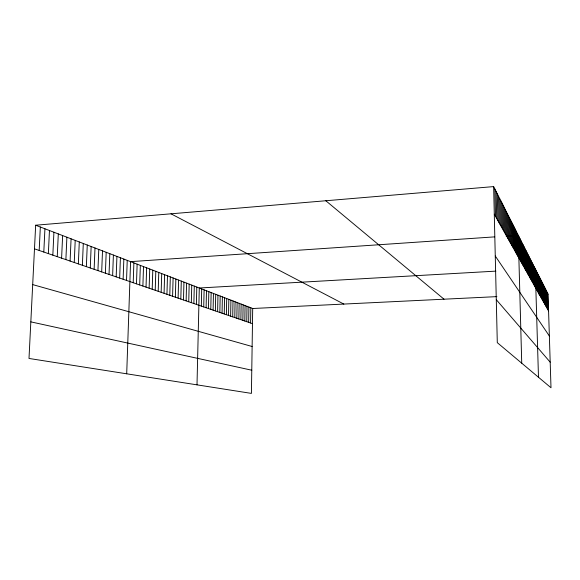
<?xml version="1.0" encoding="UTF-8"?>
<svg xmlns="http://www.w3.org/2000/svg" width="580" height="580" viewBox="0 0 580 580"><rect width="100%" height="100%" fill="white"/><g stroke="black" fill="none" stroke-linecap="round" stroke-linejoin="round"><path stroke-width="0.87" d="M244.818 321.03L245.064 305.573M246.761 321.697L247.007 306.32M248.682 322.357L248.921 307.052M250.589 323.009L250.821 307.784M35.663 225.221L252.699 308.502L251.423 393.399L29 358.454L35.663 225.221L493.638 186.6L548.042 294.14L551 387.759L497.292 342.657L493.638 186.6M234.791 317.586L235.074 301.745M236.843 318.289L237.118 302.528M238.866 318.986L239.134 303.296M240.867 319.674L241.135 304.065M242.853 320.356L243.107 304.826M224.235 313.961L224.554 297.7M226.388 314.701L226.7 298.526M228.527 315.433L228.832 299.345M230.637 316.158L230.934 300.15M232.725 316.876L233.015 300.947M213.092 310.14L213.447 293.444M215.368 310.923L215.716 294.314M217.623 311.692L217.964 295.176M219.849 312.461L220.182 296.025M222.053 313.214L222.379 296.866M203.725 306.929L204.109 289.862M206.103 307.741L206.487 290.769M208.459 308.553L208.829 291.668M210.786 309.35L211.149 292.559M193.865 303.543L194.293 286.092M196.388 304.406L196.801 287.056M197.004 384.852L199.288 288.006L495.849 271.128M201.318 306.102L201.71 288.942M183.483 299.983L183.954 282.126M186.129 300.889L186.586 283.134M188.739 301.781L189.181 284.127M191.32 302.666L191.755 285.121M172.594 296.242L173.101 277.958M175.37 297.192L175.863 279.024M178.111 298.135L178.596 280.067M180.815 299.062L181.286 281.104M161.16 292.32L161.711 273.593M164.075 293.32L164.611 274.702M166.946 294.306L167.482 275.805M169.788 295.278L170.31 276.892M152.199 289.246L152.794 270.164M155.222 290.283L155.803 271.324M158.209 291.305L158.775 272.462M139.7 284.954L140.346 265.394M142.883 286.049L143.521 266.611M146.029 287.129L146.646 267.808M149.132 288.195L149.742 268.997M126.701 373.803L130.58 261.645L494.697 236.872M133.204 282.721L133.879 262.907M136.474 283.845L137.134 264.161M119.676 278.081L120.408 257.738M123.127 279.263L123.844 259.057M126.527 280.437L127.237 260.362M109.033 274.427L109.816 253.677M112.629 275.667L113.397 255.048M116.174 276.877L116.928 256.404M97.933 270.621L98.774 249.436M101.688 271.911L102.508 250.872M105.386 273.18L106.191 252.286M90.27 267.989L91.147 246.514M94.127 269.316L94.99 247.986M78.344 263.9L79.286 241.962M82.374 265.285L83.295 243.499M86.355 266.648L87.254 245.014M70.1 261.065L71.079 238.815M74.254 262.493L75.212 240.395M57.253 256.657L58.304 233.907M61.603 258.151L62.633 235.567M65.881 259.623L66.889 237.206M48.358 253.605L49.459 230.514M52.838 255.142L53.918 232.225M39.179 250.458L40.332 227.012M43.804 252.046L44.928 228.774M506.137 236.096L518.259 235.27L521.732 363.181M525.538 269.439L535.267 268.888L538.486 377.254M252.699 308.502L496.893 296.626M539.103 294.575L548.042 294.14M30.827 321.864L251.771 370.214M32.69 284.599L252.133 346.506M34.481 248.842L252.474 323.654M170.999 213.81L343.831 304.072M325.829 200.752L444.026 299.2M496.284 299.679L550.188 362.166M495.262 256.005L549.361 336.008M494.283 214.187L548.564 310.829M547.592 293.262L548.129 310.039M547.15 292.378L547.679 309.249M546.693 291.479L547.23 308.444M546.237 290.58L546.773 307.632M545.773 289.659L546.309 306.813M545.301 288.731L545.845 305.979M544.83 287.796L545.374 305.138M544.352 286.846L544.895 304.29M543.866 285.889L544.41 303.427M543.373 284.918L543.924 302.557M542.88 283.939L543.424 301.673M542.38 282.946L542.923 300.788M541.872 281.945L542.423 299.882M541.358 280.923L541.909 298.968M540.836 279.894L541.386 298.048M540.306 278.857L540.865 297.112M539.777 277.798L540.335 296.17M539.233 276.732L539.791 295.213M538.689 275.652L539.248 294.241M538.139 274.565L538.697 293.262M537.573 273.455L538.139 292.269M537.008 272.332L537.573 291.262M536.435 271.201L537.008 290.239M535.855 270.048L536.428 289.21M534.666 267.699L535.238 287.093M534.049 266.488L534.63 286.012M533.433 265.263L534.013 284.911M532.803 264.023L533.39 283.801M532.172 262.769L532.752 282.67M531.526 261.5L532.114 281.532M530.874 260.21L531.461 280.372M530.214 258.898L530.801 279.197M529.54 257.578L530.135 278.008M528.866 256.23L529.453 276.805M528.177 254.867L528.764 275.58M527.474 253.489L528.068 274.34M526.77 252.09L527.365 273.079M526.046 250.669L526.647 271.802M525.321 249.226L525.922 270.512M524.581 247.769L525.183 269.192M523.827 246.282L524.436 267.866M523.073 244.782L523.675 266.51M522.297 243.252L522.906 265.14M521.514 241.7L522.123 263.748M520.717 240.135L521.333 262.334M519.912 238.539L520.528 260.906M519.093 236.915L519.709 259.449M517.418 233.602L518.034 256.469M516.555 231.906L517.179 254.946M515.685 230.188L516.309 253.395M514.801 228.433L515.424 251.821M513.902 226.657L514.525 250.226M512.988 224.851L513.619 248.602M512.06 223.017L512.691 246.957M511.118 221.154L511.748 245.275M510.161 219.262L510.791 243.571M509.189 217.333L509.82 241.845M508.196 215.376L508.827 240.084M507.188 213.389L507.826 238.293M506.166 211.359L506.804 236.473M505.122 209.3L505.76 234.617M504.063 207.205L504.701 232.732M502.983 205.081L503.628 230.818M501.888 202.913L502.526 228.868M500.772 200.702L501.417 226.881M499.634 198.454L500.279 224.859M498.481 196.17L499.126 222.8M497.307 193.843L497.945 220.704M496.103 191.472L496.748 218.573M494.885 189.058L495.53 216.398"/></g></svg>
